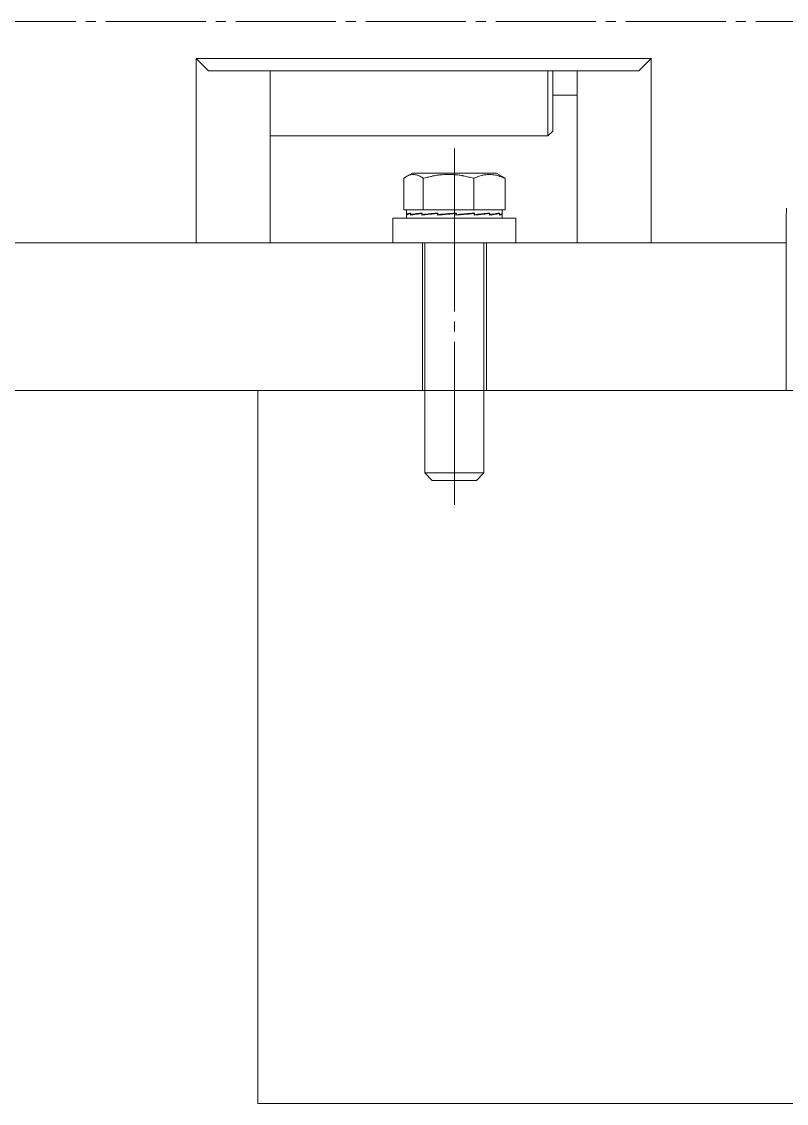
# Model space of a CAD drawing. Header units: millimetres. Extents: x 288 to 8834, y 20 to 9668.
# Drawn here: x 2630.7 to 2941.9, y 7167.9 to 7607.9 of the extents above; entities that cross this region are included whole.
import ezdxf

# ---------------------------------------------------------------- set-up
doc = ezdxf.new("R2010")
doc.units = ezdxf.units.MM
doc.layers.add('Layer1', color=7, linetype='Continuous')

# ---------------------------------------------------------------- blocks, each defined once
blk = doc.blocks.new('BLKF1144')
at = {"layer": 'Layer1', "color": 7, "linetype": 'Continuous', "lineweight": 5}
for p, q in [((2825.1, 7529.22), (2825.28, 7529.3)), ((2825.28, 7529.3), (2825.45, 7529.3)), ((2825.45, 7529.3), (2825.62, 7529.39)), ((2825.62, 7529.39), (2825.79, 7529.39)), ((2825.79, 7529.39), (2825.88, 7529.47)), ((2825.88, 7529.47), (2825.97, 7529.56)), ((2825.97, 7529.56), (2826.14, 7529.56)), ((2826.14, 7529.56), (2826.14, 7529.65)), ((2826.14, 7529.65), (2826.22, 7529.65)), ((2826.22, 7529.65), (2826.31, 7529.73))]:
    blk.add_line(p, q, dxfattribs=at)
blk = doc.blocks.new('BLKF1145')
at = {"layer": 'Layer1', "color": 7, "linetype": 'Continuous', "lineweight": 5}
for p, q in [((2787.47, 7529.39), (2787.39, 7529.3)), ((2787.56, 7529.47), (2787.47, 7529.39)), ((2787.73, 7529.47), (2787.56, 7529.47)), ((2787.82, 7529.56), (2787.73, 7529.47)), ((2787.99, 7529.56), (2787.82, 7529.56)), ((2788.16, 7529.65), (2787.99, 7529.56)), ((2788.33, 7529.73), (2788.16, 7529.65)), ((2788.59, 7529.73), (2788.33, 7529.73)), ((2788.76, 7529.82), (2788.59, 7529.73)), ((2789.02, 7529.9), (2788.76, 7529.82))]:
    blk.add_line(p, q, dxfattribs=at)
blk = doc.blocks.new('BLKF1146')
at = {"layer": 'Layer1', "color": 7, "linetype": 'Continuous', "lineweight": 5}
for p, q in [((2789.63, 7529.3), (2789.37, 7529.3)), ((2789.97, 7529.39), (2789.63, 7529.3)), ((2790.23, 7529.47), (2789.97, 7529.39)), ((2790.57, 7529.47), (2790.23, 7529.47)), ((2791, 7529.56), (2790.57, 7529.47)), ((2791.35, 7529.56), (2791, 7529.56)), ((2791.78, 7529.65), (2791.35, 7529.56)), ((2792.12, 7529.73), (2791.78, 7529.65)), ((2792.55, 7529.73), (2792.12, 7529.73)), ((2793.07, 7529.82), (2792.55, 7529.73)), ((2793.5, 7529.9), (2793.07, 7529.82))]:
    blk.add_line(p, q, dxfattribs=at)
blk = doc.blocks.new('BLKF1147')
at = {"layer": 'Layer1', "color": 7, "linetype": 'Continuous', "lineweight": 5}
for p, q in [((2794.45, 7529.3), (2793.93, 7529.3)), ((2794.96, 7529.39), (2794.45, 7529.3)), ((2795.48, 7529.47), (2794.96, 7529.39)), ((2796, 7529.47), (2795.48, 7529.47)), ((2796.51, 7529.56), (2796, 7529.47)), ((2797.12, 7529.56), (2796.51, 7529.56)), ((2797.63, 7529.65), (2797.12, 7529.56)), ((2798.24, 7529.73), (2797.63, 7529.65)), ((2798.75, 7529.73), (2798.24, 7529.73)), ((2799.36, 7529.82), (2798.75, 7529.73)), ((2799.96, 7529.9), (2799.36, 7529.82))]:
    blk.add_line(p, q, dxfattribs=at)
blk = doc.blocks.new('BLKF1148')
at = {"layer": 'Layer1', "color": 7, "linetype": 'Continuous', "lineweight": 5}
for p, q in [((2801.16, 7529.3), (2800.56, 7529.3)), ((2801.77, 7529.39), (2801.16, 7529.3)), ((2802.37, 7529.47), (2801.77, 7529.39)), ((2803.06, 7529.47), (2802.37, 7529.47)), ((2803.66, 7529.56), (2803.06, 7529.47)), ((2804.26, 7529.56), (2803.66, 7529.56)), ((2804.95, 7529.65), (2804.26, 7529.56)), ((2805.56, 7529.73), (2804.95, 7529.65)), ((2806.16, 7529.73), (2805.56, 7529.73)), ((2806.85, 7529.82), (2806.16, 7529.73)), ((2807.45, 7529.9), (2806.85, 7529.82))]:
    blk.add_line(p, q, dxfattribs=at)
blk = doc.blocks.new('BLKF1149')
at = {"layer": 'Layer1', "color": 7, "linetype": 'Continuous', "lineweight": 5}
for p, q in [((2807.45, 7529.22), (2808.14, 7529.3)), ((2808.14, 7529.3), (2808.74, 7529.3)), ((2808.74, 7529.3), (2809.35, 7529.39)), ((2809.35, 7529.39), (2810.03, 7529.47)), ((2810.03, 7529.47), (2810.64, 7529.47)), ((2810.64, 7529.47), (2811.24, 7529.56)), ((2811.24, 7529.56), (2811.84, 7529.56)), ((2811.84, 7529.56), (2812.53, 7529.65)), ((2812.53, 7529.65), (2813.13, 7529.73)), ((2813.13, 7529.73), (2813.74, 7529.73)), ((2813.74, 7529.73), (2814.25, 7529.82))]:
    blk.add_line(p, q, dxfattribs=at)
blk = doc.blocks.new('BLKF1150')
at = {"layer": 'Layer1', "color": 7, "linetype": 'Continuous', "lineweight": 5}
for p, q in [((2814.86, 7529.22), (2815.46, 7529.3)), ((2815.46, 7529.3), (2816.06, 7529.3)), ((2816.06, 7529.3), (2816.58, 7529.39)), ((2816.58, 7529.39), (2817.1, 7529.47)), ((2817.1, 7529.47), (2817.7, 7529.47)), ((2817.7, 7529.47), (2818.21, 7529.56)), ((2818.21, 7529.56), (2818.73, 7529.56)), ((2818.73, 7529.56), (2819.16, 7529.65)), ((2819.16, 7529.65), (2819.68, 7529.73)), ((2819.68, 7529.73), (2820.2, 7529.73)), ((2820.2, 7529.73), (2820.63, 7529.82))]:
    blk.add_line(p, q, dxfattribs=at)
blk = doc.blocks.new('BLKF1151')
at = {"layer": 'Layer1', "color": 7, "linetype": 'Continuous', "lineweight": 5}
for p, q in [((2821.06, 7529.22), (2821.49, 7529.3)), ((2821.49, 7529.3), (2821.92, 7529.3)), ((2821.92, 7529.3), (2822.26, 7529.39)), ((2822.26, 7529.39), (2822.69, 7529.47)), ((2822.69, 7529.47), (2823.04, 7529.47)), ((2823.04, 7529.47), (2823.38, 7529.56)), ((2823.38, 7529.56), (2823.73, 7529.56)), ((2823.73, 7529.56), (2823.98, 7529.65)), ((2823.98, 7529.65), (2824.33, 7529.73)), ((2824.33, 7529.73), (2824.59, 7529.73)), ((2824.59, 7529.73), (2824.85, 7529.82))]:
    blk.add_line(p, q, dxfattribs=at)
blk = doc.blocks.new('BLKF1152')
at = {"layer": 'Layer1', "color": 7, "linetype": 'Continuous', "lineweight": 5}
for p, q in [((2825.1, 7529.39), (2825.36, 7529.47)), ((2825.36, 7529.47), (2825.53, 7529.56)), ((2825.53, 7529.56), (2825.62, 7529.56)), ((2825.62, 7529.56), (2825.79, 7529.65)), ((2825.79, 7529.65), (2825.88, 7529.65)), ((2825.88, 7529.65), (2826.05, 7529.73)), ((2826.05, 7529.73), (2826.14, 7529.73)), ((2826.14, 7529.73), (2826.22, 7529.82)), ((2826.22, 7529.82), (2826.22, 7529.9)), ((2826.22, 7529.9), (2826.31, 7529.9))]:
    blk.add_line(p, q, dxfattribs=at)
blk = doc.blocks.new('BLKF1153')
at = {"layer": 'Layer1', "color": 7, "linetype": 'Continuous', "lineweight": 5}
for p, q in [((2821.23, 7529.39), (2821.66, 7529.47)), ((2821.66, 7529.47), (2822, 7529.56)), ((2822, 7529.56), (2822.43, 7529.56)), ((2822.43, 7529.56), (2822.78, 7529.65)), ((2822.78, 7529.65), (2823.12, 7529.73)), ((2823.12, 7529.73), (2823.47, 7529.73)), ((2823.47, 7529.73), (2823.81, 7529.82)), ((2823.81, 7529.82), (2824.16, 7529.9)), ((2824.16, 7529.9), (2824.42, 7529.9)), ((2824.42, 7529.9), (2824.67, 7529.99)), ((2824.67, 7529.99), (2824.93, 7530.08))]:
    blk.add_line(p, q, dxfattribs=at)
blk = doc.blocks.new('BLKF1154')
at = {"layer": 'Layer1', "color": 7, "linetype": 'Continuous', "lineweight": 5}
for p, q in [((2815.03, 7529.39), (2815.63, 7529.47)), ((2815.63, 7529.47), (2816.23, 7529.56)), ((2816.23, 7529.56), (2816.75, 7529.56)), ((2816.75, 7529.56), (2817.27, 7529.65)), ((2817.27, 7529.65), (2817.87, 7529.73)), ((2817.87, 7529.73), (2818.39, 7529.73)), ((2818.39, 7529.73), (2818.9, 7529.82)), ((2818.9, 7529.82), (2819.33, 7529.9)), ((2819.33, 7529.9), (2819.85, 7529.9)), ((2819.85, 7529.9), (2820.28, 7529.99)), ((2820.28, 7529.99), (2820.8, 7530.08))]:
    blk.add_line(p, q, dxfattribs=at)
blk = doc.blocks.new('BLKF1155')
at = {"layer": 'Layer1', "color": 7, "linetype": 'Continuous', "lineweight": 5}
for p, q in [((2807.71, 7529.39), (2808.31, 7529.47)), ((2808.31, 7529.47), (2808.91, 7529.56)), ((2808.91, 7529.56), (2809.6, 7529.56)), ((2809.6, 7529.56), (2810.21, 7529.65)), ((2810.21, 7529.65), (2810.81, 7529.73)), ((2810.81, 7529.73), (2811.5, 7529.73)), ((2811.5, 7529.73), (2812.1, 7529.82)), ((2812.1, 7529.82), (2812.7, 7529.9)), ((2812.7, 7529.9), (2813.31, 7529.9)), ((2813.31, 7529.9), (2813.91, 7529.99)), ((2813.91, 7529.99), (2814.51, 7530.08))]:
    blk.add_line(p, q, dxfattribs=at)
blk = doc.blocks.new('BLKF1156')
at = {"layer": 'Layer1', "color": 7, "linetype": 'Continuous', "lineweight": 5}
for p, q in [((2801.34, 7529.56), (2800.73, 7529.47)), ((2802.03, 7529.56), (2801.34, 7529.56)), ((2802.63, 7529.65), (2802.03, 7529.56)), ((2803.23, 7529.73), (2802.63, 7529.65)), ((2803.83, 7529.73), (2803.23, 7529.73)), ((2804.52, 7529.82), (2803.83, 7529.73)), ((2805.13, 7529.9), (2804.52, 7529.82)), ((2805.73, 7529.9), (2805.13, 7529.9)), ((2806.42, 7529.99), (2805.73, 7529.9)), ((2807.02, 7530.08), (2806.42, 7529.99)), ((2807.71, 7530.08), (2807.02, 7530.08))]:
    blk.add_line(p, q, dxfattribs=at)
blk = doc.blocks.new('BLKF1157')
at = {"layer": 'Layer1', "color": 7, "linetype": 'Continuous', "lineweight": 5}
for p, q in [((2794.62, 7529.56), (2794.1, 7529.47)), ((2795.14, 7529.56), (2794.62, 7529.56)), ((2795.65, 7529.65), (2795.14, 7529.56)), ((2796.17, 7529.73), (2795.65, 7529.65)), ((2796.69, 7529.73), (2796.17, 7529.73)), ((2797.29, 7529.82), (2796.69, 7529.73)), ((2797.81, 7529.9), (2797.29, 7529.82)), ((2798.41, 7529.9), (2797.81, 7529.9)), ((2799.01, 7529.99), (2798.41, 7529.9)), ((2799.53, 7530.08), (2799.01, 7529.99)), ((2800.13, 7530.08), (2799.53, 7530.08))]:
    blk.add_line(p, q, dxfattribs=at)
blk = doc.blocks.new('BLKF1158')
at = {"layer": 'Layer1', "color": 7, "linetype": 'Continuous', "lineweight": 5}
for p, q in [((2789.71, 7529.56), (2789.45, 7529.47)), ((2790.06, 7529.56), (2789.71, 7529.56)), ((2790.4, 7529.65), (2790.06, 7529.56)), ((2790.74, 7529.73), (2790.4, 7529.65)), ((2791.09, 7529.73), (2790.74, 7529.73)), ((2791.52, 7529.82), (2791.09, 7529.73)), ((2791.86, 7529.9), (2791.52, 7529.82)), ((2792.29, 7529.9), (2791.86, 7529.9)), ((2792.73, 7529.99), (2792.29, 7529.9)), ((2793.16, 7530.08), (2792.73, 7529.99)), ((2793.67, 7530.08), (2793.16, 7530.08))]:
    blk.add_line(p, q, dxfattribs=at)
blk = doc.blocks.new('BLKF1159')
at = {"layer": 'Layer1', "color": 7, "linetype": 'Continuous', "lineweight": 5}
for p, q in [((2787.47, 7529.56), (2787.39, 7529.47)), ((2787.64, 7529.65), (2787.47, 7529.56)), ((2787.73, 7529.73), (2787.64, 7529.65)), ((2787.9, 7529.73), (2787.73, 7529.73)), ((2788.07, 7529.82), (2787.9, 7529.73)), ((2788.25, 7529.9), (2788.07, 7529.82)), ((2788.42, 7529.9), (2788.25, 7529.9)), ((2788.68, 7529.99), (2788.42, 7529.9)), ((2788.85, 7530.08), (2788.68, 7529.99)), ((2789.11, 7530.08), (2788.85, 7530.08))]:
    blk.add_line(p, q, dxfattribs=at)
blk = doc.blocks.new('BLKF1163')
at = {"layer": 'Layer1', "color": 7, "linetype": 'Continuous', "lineweight": 5}
for p, q in [((2794.1, 7531.37), (2794.1, 7544.2)), ((2794.1, 7544.2), (2794.36, 7544.2)), ((2794.36, 7544.2), (2794.88, 7544.37)), ((2794.88, 7544.37), (2795.39, 7544.46)), ((2795.39, 7544.46), (2795.91, 7544.63)), ((2795.91, 7544.63), (2796.43, 7544.72)), ((2796.43, 7544.72), (2797.03, 7544.89)), ((2797.03, 7544.89), (2797.55, 7544.97)), ((2797.55, 7544.97), (2798.06, 7545.15)), ((2798.06, 7545.15), (2798.67, 7545.23)), ((2798.67, 7545.23), (2799.18, 7545.32)), ((2799.18, 7545.32), (2799.53, 7545.41)), ((2799.53, 7545.41), (2799.7, 7545.41)), ((2799.7, 7545.41), (2800.3, 7545.49)), ((2800.3, 7545.49), (2800.82, 7545.58)), ((2800.82, 7545.58), (2801.42, 7545.66)), ((2801.42, 7545.66), (2801.94, 7545.66)), ((2801.94, 7545.66), (2802.54, 7545.75)), ((2802.54, 7545.75), (2803.14, 7545.75)), ((2803.14, 7545.75), (2803.66, 7545.75)), ((2803.66, 7545.75), (2804.26, 7545.75)), ((2804.26, 7545.75), (2804.78, 7545.75)), ((2804.78, 7545.75), (2805.21, 7545.75)), ((2805.21, 7545.75), (2805.3, 7545.75)), ((2805.3, 7545.75), (2805.81, 7545.75)), ((2805.81, 7545.75), (2806.33, 7545.75)), ((2806.33, 7545.75), (2806.76, 7545.66)), ((2806.76, 7545.66), (2807.28, 7545.66)), ((2807.28, 7545.66), (2807.71, 7545.58)), ((2807.71, 7545.58), (2808.23, 7545.58)), ((2808.23, 7545.58), (2808.74, 7545.49)), ((2808.74, 7545.49), (2809.17, 7545.41)), ((2809.17, 7545.41), (2809.69, 7545.32)), ((2809.69, 7545.32), (2809.95, 7545.32)), ((2809.95, 7545.32), (2810.12, 7545.23)), ((2810.12, 7545.23), (2810.64, 7545.15)), ((2810.64, 7545.15), (2811.07, 7545.06)), ((2811.07, 7545.06), (2811.58, 7544.97)), ((2811.58, 7544.97), (2812.01, 7544.8)), ((2812.01, 7544.8), (2812.53, 7544.72)), ((2812.53, 7544.72), (2812.96, 7544.63)), ((2812.96, 7544.63), (2813.48, 7544.46)), ((2813.48, 7544.46), (2814, 7544.37)), ((2814, 7544.37), (2814.43, 7544.29))]:
    blk.add_line(p, q, dxfattribs=at)
blk = doc.blocks.new('BLKF1164')
at = {"layer": 'Layer1', "color": 7, "linetype": 'Continuous', "lineweight": 5}
for p, q in [((2787.3, 7544.89), (2787.39, 7544.89)), ((2787.39, 7544.89), (2787.73, 7545.15)), ((2787.73, 7545.15), (2788.16, 7545.32)), ((2788.16, 7545.32), (2788.33, 7545.41)), ((2788.33, 7545.41), (2788.76, 7545.58)), ((2788.76, 7545.58), (2789.19, 7545.66)), ((2789.19, 7545.66), (2789.63, 7545.75)), ((2789.63, 7545.75), (2790.06, 7545.75)), ((2790.06, 7545.75), (2790.49, 7545.75)), ((2790.49, 7545.75), (2791, 7545.66)), ((2791, 7545.66), (2791.43, 7545.58)), ((2791.43, 7545.58), (2791.86, 7545.49)), ((2791.86, 7545.49), (2792.21, 7545.32)), ((2792.21, 7545.32), (2792.29, 7545.32)), ((2792.29, 7545.32), (2792.38, 7545.23)), ((2792.38, 7545.23), (2792.73, 7545.06)), ((2792.73, 7545.06), (2793.16, 7544.8)), ((2793.16, 7544.8), (2793.5, 7544.63)), ((2793.5, 7544.63), (2793.84, 7544.37))]:
    blk.add_line(p, q, dxfattribs=at)
blk = doc.blocks.new('BLKF1165')
at = {"layer": 'Layer1', "color": 7, "linetype": 'Continuous', "lineweight": 5}
for p, q in [((2814.77, 7544.2), (2815.2, 7544.37)), ((2815.2, 7544.37), (2815.55, 7544.54)), ((2815.55, 7544.54), (2815.98, 7544.72)), ((2815.98, 7544.72), (2816.32, 7544.8)), ((2816.32, 7544.8), (2816.41, 7544.89)), ((2816.41, 7544.89), (2816.49, 7544.89)), ((2816.49, 7544.89), (2816.92, 7545.06)), ((2816.92, 7545.06), (2817.35, 7545.15)), ((2817.35, 7545.15), (2817.7, 7545.32)), ((2817.7, 7545.32), (2818.13, 7545.41)), ((2818.13, 7545.41), (2818.56, 7545.49)), ((2818.56, 7545.49), (2818.99, 7545.58)), ((2818.99, 7545.58), (2819.42, 7545.66)), ((2819.42, 7545.66), (2819.59, 7545.66)), ((2819.59, 7545.66), (2819.68, 7545.66)), ((2819.68, 7545.66), (2820.11, 7545.75)), ((2820.11, 7545.75), (2820.54, 7545.75)), ((2820.54, 7545.75), (2820.97, 7545.75)), ((2820.97, 7545.75), (2821.4, 7545.75)), ((2821.4, 7545.75), (2821.83, 7545.75)), ((2821.83, 7545.75), (2822.26, 7545.66)), ((2822.26, 7545.66), (2822.69, 7545.66)), ((2822.69, 7545.66), (2822.87, 7545.66)), ((2822.87, 7545.66), (2823.04, 7545.58)), ((2823.04, 7545.58), (2823.47, 7545.49)), ((2823.47, 7545.49), (2823.9, 7545.41)), ((2823.9, 7545.41), (2824.42, 7545.32)), ((2824.42, 7545.32), (2824.85, 7545.15)), ((2824.85, 7545.15), (2825.28, 7544.97)), ((2825.28, 7544.97), (2825.79, 7544.8)), ((2825.79, 7544.8), (2826.22, 7544.63)), ((2826.22, 7544.63), (2826.65, 7544.46)), ((2826.65, 7544.46), (2827.08, 7544.29))]:
    blk.add_line(p, q, dxfattribs=at)
blk = doc.blocks.new('BLKF763')
at = {"layer": 'Layer1', "color": 7, "linetype": 'Continuous', "lineweight": 5}
for p, q in [((2652.79, 7607.92), (2612.14, 7607.92)), ((2660.97, 7607.92), (2656.84, 7607.92)), ((2705.66, 7607.92), (2665.02, 7607.92)), ((2713.84, 7607.92), (2709.71, 7607.92)), ((2758.54, 7607.92), (2717.89, 7607.92)), ((2766.72, 7607.92), (2762.67, 7607.92)), ((2811.5, 7607.92), (2770.77, 7607.92)), ((2819.59, 7607.92), (2815.55, 7607.92)), ((2864.37, 7607.92), (2823.64, 7607.92)), ((2872.47, 7607.92), (2868.42, 7607.92)), ((2917.25, 7607.92), (2876.51, 7607.92)), ((2925.34, 7607.92), (2921.29, 7607.92)), ((2970.12, 7607.92), (2929.47, 7607.92)), ((2701.79, 7592.94), (2886.85, 7592.94)), ((2701.79, 7517.93), (2701.79, 7592.94)), ((2706.78, 7587.95), (2701.79, 7592.94)), ((2886.85, 7592.94), (2881.85, 7587.95)), ((2886.85, 7592.94), (2886.85, 7517.93)), ((2881.85, 7587.95), (2706.78, 7587.95)), ((2731.84, 7587.95), (2731.84, 7517.93)), ((2844.82, 7561.42), (2844.82, 7587.95)), ((2846.8, 7587.95), (2846.8, 7563.4)), ((2856.79, 7517.93), (2856.79, 7587.95)), ((2846.8, 7577.96), (2856.79, 7577.96)), ((2731.84, 7561.42), (2844.82, 7561.42)), ((2844.82, 7561.42), (2846.8, 7563.4)), ((2806.85, 7489.95), (2806.85, 7556.34)), ((2789.8, 7546.35), (2787.3, 7544.89)), ((2823.81, 7546.35), (2789.8, 7546.35)), ((2826.31, 7544.89), (2823.81, 7546.35)), ((2786.18, 7544.2), (2787.3, 7544.89)), ((2786.18, 7531.37), (2786.18, 7544.2)), ((2793.84, 7544.37), (2794.1, 7544.2)), ((2814.43, 7544.29), (2814.77, 7544.2)), ((2814.77, 7531.37), (2814.77, 7544.2)), ((2827.43, 7544.2), (2826.31, 7544.89)), ((2827.08, 7544.29), (2827.43, 7544.2)), ((2827.43, 7531.37), (2827.43, 7544.2)), ((2787.3, 7531.37), (2786.18, 7531.37)), ((2787.3, 7531.37), (2793.07, 7531.37)), ((2787.3, 7531.37), (2787.3, 7529.99)), ((2787.3, 7530.08), (2787.3, 7529.99)), ((2787.3, 7530.08), (2787.3, 7529.65)), ((2787.3, 7529.99), (2787.3, 7529.9)), ((2787.3, 7529.9), (2787.3, 7529.82)), ((2787.3, 7529.22), (2787.3, 7529.9)), ((2787.3, 7529.82), (2787.3, 7527.92)), ((2787.3, 7529.65), (2787.3, 7529.39)), ((2787.39, 7529.47), (2787.3, 7529.39)), ((2787.56, 7529.47), (2787.3, 7529.39)), ((2787.39, 7529.3), (2787.3, 7529.22)), ((2789.02, 7529.22), (2789.02, 7529.9)), ((2789.11, 7529.9), (2789.02, 7529.9)), ((2789.37, 7529.3), (2789.02, 7529.22)), ((2789.11, 7530.08), (2789.11, 7529.65)), ((2789.11, 7529.65), (2789.11, 7529.39)), ((2789.45, 7529.47), (2789.11, 7529.39)), ((2790.31, 7529.47), (2789.11, 7529.39)), ((2790.14, 7529.47), (2790.14, 7529.39)), ((2793.67, 7529.99), (2790.31, 7529.47)), ((2793.07, 7531.37), (2797.03, 7531.37)), ((2793.5, 7529.22), (2793.5, 7529.9)), ((2793.67, 7529.9), (2793.5, 7529.9)), ((2793.93, 7529.3), (2793.5, 7529.22)), ((2793.67, 7530.08), (2793.67, 7529.65)), ((2793.67, 7529.65), (2793.67, 7529.39)), ((2794.1, 7529.47), (2793.67, 7529.39)), ((2794.53, 7529.47), (2793.67, 7529.39)), ((2794.36, 7529.47), (2794.36, 7529.3)), ((2800.13, 7529.99), (2794.53, 7529.47)), ((2797.03, 7531.37), (2811.84, 7531.37)), ((2799.96, 7529.22), (2799.96, 7529.9)), ((2800.13, 7529.9), (2799.96, 7529.9)), ((2800.56, 7529.3), (2799.96, 7529.22)), ((2800.13, 7530.08), (2800.13, 7529.65)), ((2800.13, 7529.65), (2800.13, 7529.39)), ((2800.73, 7529.47), (2800.13, 7529.39)), ((2800.56, 7529.47), (2800.13, 7529.39)), ((2800.39, 7529.47), (2800.39, 7529.22)), ((2807.62, 7530.08), (2800.56, 7529.47)), ((2807.45, 7529.22), (2807.45, 7529.9)), ((2807.45, 7529.22), (2814.34, 7529.82)), ((2807.71, 7529.65), (2807.45, 7529.65)), ((2807.62, 7530.08), (2807.71, 7530.08)), ((2807.62, 7529.65), (2807.62, 7530.08)), ((2807.62, 7529.47), (2807.62, 7529.65)), ((2807.62, 7529.47), (2807.71, 7529.39)), ((2807.71, 7530.08), (2807.71, 7529.65)), ((2807.71, 7529.65), (2807.71, 7529.39)), ((2816.49, 7531.37), (2811.84, 7531.37)), ((2814.25, 7529.82), (2814.86, 7529.9)), ((2814.34, 7529.82), (2814.86, 7529.9)), ((2814.51, 7530.08), (2815.03, 7530.08)), ((2814.6, 7529.9), (2814.6, 7530.08)), ((2814.86, 7529.22), (2814.86, 7529.9)), ((2814.86, 7529.3), (2820.2, 7529.82)), ((2814.86, 7529.65), (2815.03, 7529.65)), ((2814.86, 7529.47), (2815.03, 7529.39)), ((2815.03, 7530.08), (2815.03, 7529.65)), ((2815.03, 7529.65), (2815.03, 7529.39)), ((2816.49, 7531.37), (2825.62, 7531.37)), ((2820.2, 7529.82), (2821.06, 7529.9)), ((2820.37, 7529.9), (2820.37, 7529.99)), ((2820.63, 7529.82), (2821.06, 7529.9)), ((2820.8, 7530.08), (2821.23, 7530.08)), ((2821.06, 7529.22), (2821.06, 7529.9)), ((2821.06, 7529.65), (2821.23, 7529.65)), ((2821.06, 7529.39), (2821.92, 7529.56)), ((2821.06, 7529.47), (2821.23, 7529.39)), ((2821.23, 7530.08), (2821.23, 7529.65)), ((2821.23, 7529.65), (2821.23, 7529.39)), ((2824.07, 7529.82), (2825.1, 7529.9)), ((2824.85, 7529.82), (2825.1, 7529.9)), ((2824.93, 7530.08), (2825.1, 7530.08)), ((2825.1, 7530.08), (2825.1, 7529.65)), ((2825.1, 7529.22), (2825.1, 7529.9)), ((2825.1, 7529.65), (2825.1, 7529.39)), ((2827.43, 7531.37), (2825.62, 7531.37)), ((2826.22, 7529.9), (2826.31, 7529.9)), ((2826.31, 7529.99), (2826.31, 7531.37)), ((2826.31, 7529.9), (2826.31, 7529.99)), ((2826.31, 7529.82), (2826.31, 7529.9)), ((2826.31, 7529.73), (2826.31, 7529.82)), ((2826.31, 7527.92), (2826.31, 7529.82)), ((2941.96, 7532.06), (2941.79, 7527.92)), ((2781.79, 7527.92), (2781.79, 7517.93)), ((2781.79, 7527.92), (2831.82, 7527.92)), ((2831.82, 7517.93), (2831.82, 7527.92)), ((2941.79, 7517.93), (2941.79, 7527.92)), ((2557.81, 7517.93), (2793.84, 7517.93)), ((2557.81, 7517.93), (2701.79, 7517.93)), ((2793.84, 7517.93), (2793.84, 7457.91)), ((2793.84, 7517.93), (2819.85, 7517.93)), ((2794.79, 7517.93), (2794.79, 7424.33)), ((2818.82, 7424.33), (2818.82, 7517.93)), ((2819.85, 7457.91), (2819.85, 7517.93)), ((2819.85, 7517.93), (2941.79, 7517.93)), ((2886.85, 7517.93), (2941.79, 7517.93)), ((2941.79, 7457.91), (2941.79, 7517.93)), ((2806.85, 7485.9), (2806.85, 7481.85)), ((2806.85, 7477.72), (2806.85, 7411.33)), ((2794.79, 7457.91), (2391.86, 7457.91)), ((2818.82, 7457.91), (2941.79, 7457.91)), ((2794.79, 7424.33), (2818.82, 7424.33)), ((2794.79, 7424.33), (2797.81, 7421.31)), ((2815.8, 7421.31), (2818.82, 7424.33)), ((2797.81, 7421.31), (2815.8, 7421.31))]:
    blk.add_line(p, q, dxfattribs=at)
for name in ['BLKF1164', 'BLKF1163', 'BLKF1165', 'BLKF1159', 'BLKF1145', 'BLKF1146', 'BLKF1158', 'BLKF1147', 'BLKF1157', 'BLKF1148', 'BLKF1156', 'BLKF1149', 'BLKF1155', 'BLKF1150', 'BLKF1154', 'BLKF1151', 'BLKF1153', 'BLKF1152', 'BLKF1144']:
    blk.add_blockref(name, (0, 0), dxfattribs=at)
blk = doc.blocks.new('BLKF1193')
at = {"layer": 'Layer1', "color": 3, "linetype": 'Continuous', "lineweight": 5}
for p, q in [((3926.79, 7457.91), (2726.79, 7457.91)), ((2726.79, 7457.91), (2726.79, 7167.91)), ((2726.79, 7167.91), (3926.79, 7167.91))]:
    blk.add_line(p, q, dxfattribs=at)

msp = doc.modelspace()

# ---------------------------------------------------------------- block references
at = {"layer": 'Layer1', "color": 7, "linetype": 'Continuous', "lineweight": 5}
msp.add_blockref('BLKF763', (0, 0), dxfattribs=at)
at = {"layer": 'Layer1', "color": 3, "linetype": 'Continuous', "lineweight": 5}
msp.add_blockref('BLKF1193', (0, 0), dxfattribs=at)

doc.saveas('drawing.dxf')
